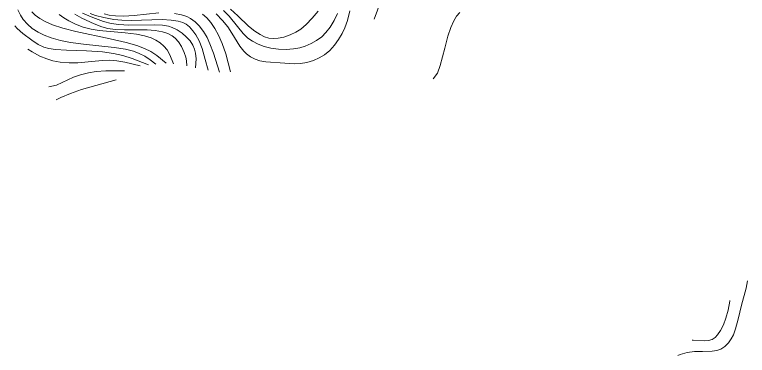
# Model space of a CAD drawing. Header units: inches. Extents: x 115425 to 116786, y 150085 to 152399.
# Drawn here: x 116178.1 to 116371.8, y 150723.6 to 150813.6 of the extents above; entities that cross this region are included whole.
import ezdxf

# ---------------------------------------------------------------- set-up
doc = ezdxf.new("R2010")
doc.units = ezdxf.units.IN
doc.header["$MEASUREMENT"] = 0
doc.layers.add('Contour', color=7, linetype='Continuous', lineweight=0, true_color=0xbed2ff)

msp = doc.modelspace()

# ---------------------------------------------------------------- linework, layer by layer
at = {"layer": 'Contour'}
for points in [[(116273.17, 150812.39), (116275.84, 150819.6)], [(116178.95, 150814.85), (116179.62, 150813.46), (116180.39, 150812.32), (116181.51, 150811.07), (116182.78, 150809.96), (116184.29, 150808.94), (116185.91, 150808.14), (116187.79, 150807.45), (116190.22, 150806.79), (116192.85, 150806.27), (116196.32, 150805.82), (116204.45, 150804.95), (116207.42, 150804.45), (116209.52, 150803.92), (116211.04, 150803.36), (116212.53, 150802.61), (116213.9, 150801.7), (116215.4, 150800.54)], [(116231.36, 150813.81), (116233.08, 150812.04), (116234.45, 150810.37), (116235.57, 150808.7), (116237.66, 150805.26), (116238.69, 150803.96), (116239.41, 150803.27), (116240.5, 150802.47), (116241.69, 150801.84), (116242.97, 150801.39), (116244.56, 150801.13), (116249.54, 150800.82), (116252.2, 150800.63), (116253.67, 150800.68), (116255.32, 150800.95), (116257.1, 150801.49), (116258.65, 150802.17), (116260.01, 150802.98), (116261.4, 150804.16), (116262.65, 150805.53), (116263.76, 150807.03), (116264.71, 150808.62), (116265.43, 150810.16), (116266.07, 150812.05), (116266.69, 150814.64)], [(116263.43, 150813.87), (116262.57, 150812.06), (116261.51, 150810.34), (116260.38, 150808.88), (116259.28, 150807.77), (116257.95, 150806.78), (116256.49, 150805.94), (116254.95, 150805.27), (116253.52, 150804.84), (116251.87, 150804.55), (116249.87, 150804.41), (116247.85, 150804.47), (116245.84, 150804.74), (116244.04, 150805.22), (116242.46, 150805.83), (116240.97, 150806.6), (116239.79, 150807.43), (116238.52, 150808.65), (116237.04, 150810.45), (116234.85, 150813.21), (116233.33, 150814.74)], [(116235.22, 150815.08), (116237.1, 150813.33), (116239.97, 150810.55), (116241.57, 150809.25), (116243, 150808.33), (116244.19, 150807.75), (116245.27, 150807.42), (116246.49, 150807.3), (116247.82, 150807.39), (116249.32, 150807.69), (116250.96, 150808.25), (116252.49, 150808.97), (116253.74, 150809.79), (116255.15, 150810.97), (116256.79, 150812.64), (116258.37, 150814.56)], [(116218.17, 150800.82), (116215.69, 150802.82), (116214.1, 150803.84), (116212.46, 150804.67), (116210.43, 150805.43), (116207.56, 150806.26), (116203.39, 150807.22), (116194.25, 150809.14), (116190.81, 150810.05), (116188.11, 150810.95), (116186.19, 150811.77), (116184.73, 150812.58), (116183.56, 150813.45), (116182.7, 150814.34)], [(116220.07, 150800.6), (116219.12, 150802.97), (116218.4, 150804.28), (116217.57, 150805.31), (116216.59, 150806.17), (116215.46, 150806.9), (116214.2, 150807.47), (116212.44, 150808.03), (116210.32, 150808.46), (116207.29, 150808.84), (116200.43, 150809.43), (116198.34, 150809.78), (116196.26, 150810.33), (116194.22, 150811.07), (116192.4, 150811.94), (116191.1, 150812.74), (116189.87, 150813.68)], [(116194, 150813.73), (116195.92, 150812.69), (116199.13, 150811.15), (116201.13, 150810.38), (116202.78, 150809.92), (116204.69, 150809.67), (116207.18, 150809.59), (116213.11, 150809.62), (116215.29, 150809.43), (116217.2, 150809.06), (116218.62, 150808.59), (116219.8, 150807.97), (116220.56, 150807.4), (116221.41, 150806.42), (116222.2, 150805.17), (116222.96, 150803.61), (116223.38, 150802.34), (116223.54, 150801.42), (116223.59, 150800.1)], [(116225.94, 150799.55), (116226.06, 150801.94), (116225.95, 150803.43), (116225.69, 150804.48), (116225.24, 150805.53), (116224.51, 150806.65), (116223.49, 150807.78), (116222.39, 150808.72), (116221.12, 150809.56), (116219.77, 150810.21), (116218.8, 150810.54), (116217.2, 150810.82), (116215.2, 150810.92), (116208.28, 150810.83), (116205.62, 150810.97), (116203.61, 150811.26), (116201.59, 150811.8), (116198.77, 150812.83), (116196.06, 150813.99)], [(116198.11, 150813.95), (116199.52, 150813.42), (116201.73, 150812.84), (116204.35, 150812.34), (116206.47, 150812.11), (116208.95, 150812.06), (116217.11, 150812.31), (116219.52, 150812.19), (116221.35, 150811.9), (116222.61, 150811.49), (116223.46, 150811.05), (116224.35, 150810.35), (116225.26, 150809.35), (116226, 150808.27), (116226.87, 150806.65), (116227.67, 150804.63), (116228.5, 150801.74), (116229.23, 150798.93)], [(116201.78, 150813.84), (116203.1, 150813.5), (116204.76, 150813.28), (116206.93, 150813.23), (116209.75, 150813.41), (116216.21, 150814.05)], [(116220.36, 150813.94), (116222.19, 150813.58), (116223.61, 150813.09), (116224.64, 150812.57), (116225.81, 150811.71), (116226.87, 150810.64), (116228.01, 150809.16), (116228.97, 150807.55), (116229.73, 150805.93), (116230.64, 150803.43), (116232.28, 150798.38)], [(116235.22, 150798.46), (116233.92, 150803.28), (116233, 150805.97), (116232.02, 150808.21), (116231.04, 150809.98), (116229.99, 150811.51), (116228.89, 150812.77), (116227.8, 150813.74)], [(116295.76, 150814.17), (116294.96, 150813.2), (116294.21, 150811.95), (116293.44, 150810.24), (116292.64, 150807.91), (116291.8, 150804.79), (116290.62, 150800.2), (116289.9, 150798.16), (116288.75, 150796.6)], [(116213.49, 150800.33), (116209.14, 150802.06), (116206.68, 150802.84), (116204.26, 150803.37), (116201.3, 150803.76), (116197.14, 150804.07), (116191.8, 150804.26), (116188.93, 150804.4), (116187.13, 150804.67), (116185.85, 150805.05), (116184.37, 150805.74), (116182.67, 150806.82), (116180.32, 150808.59), (116178.8, 150809.91), (116178.12, 150810.66)], [(116211.34, 150800.04), (116207.26, 150801.07), (116205.14, 150801.44), (116203.22, 150801.57), (116201.24, 150801.5), (116194.78, 150800.83), (116192.5, 150800.84), (116190.17, 150801.05), (116188.2, 150801.42), (116186.63, 150801.89), (116184.78, 150802.65), (116182.71, 150803.75), (116181.58, 150804.47)], [(116207.19, 150798.76), (116202.18, 150798.73), (116199.69, 150798.55), (116197.62, 150798.23), (116195.52, 150797.7), (116193.7, 150797.06), (116189.18, 150795.01), (116187.17, 150794.49)], [(116204.93, 150796.41), (116195.81, 150793.82), (116192.86, 150792.8), (116190.34, 150791.68), (116189.09, 150791.05)], [(116353.41, 150723.56), (116354.03, 150723.81), (116355.9, 150724.28), (116357.88, 150724.54), (116359.96, 150724.6), (116362.48, 150724.62), (116363.75, 150724.81), (116364.79, 150725.22), (116365.88, 150725.92), (116366.79, 150726.83), (116367.57, 150727.92), (116368.14, 150729.01), (116368.71, 150730.56), (116369.37, 150733.15), (116370.28, 150736.8), (116371.48, 150741.32), (116371.81, 150743.21)], [(116357.24, 150727.59), (116357.47, 150727.58), (116360.42, 150727.35), (116361.54, 150727.45), (116362.48, 150727.72), (116363.27, 150728.25), (116363.95, 150728.96), (116364.73, 150730.11), (116365.48, 150731.61), (116366.14, 150733.37), (116366.71, 150735.47), (116367.17, 150737.9), (116367.19, 150738.08)]]:
    msp.add_lwpolyline(points, dxfattribs=at)

doc.saveas('drawing.dxf')
